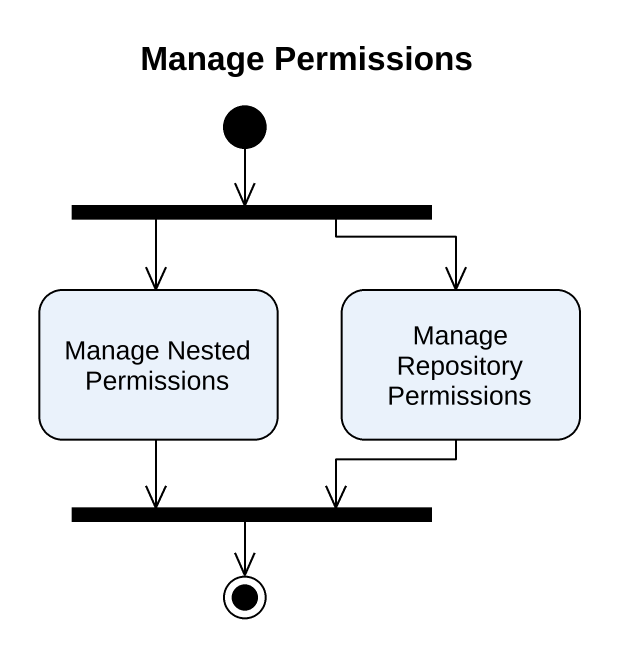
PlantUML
@startuml
title Manage Permissions
hide empty description
state fork1 <<fork>>
state "Manage Nested Permissions" as Manage_Nested_Permissions
state "Manage Repository Permissions" as Manage_Repository
state fork2 <<join>>
[*] --> fork1
fork1 --> Manage_Nested_Permissions
fork1 --> Manage_Repository
Manage_Nested_Permissions --> fork2
Manage_Repository --> fork2
fork2 --> [*]
@enduml
